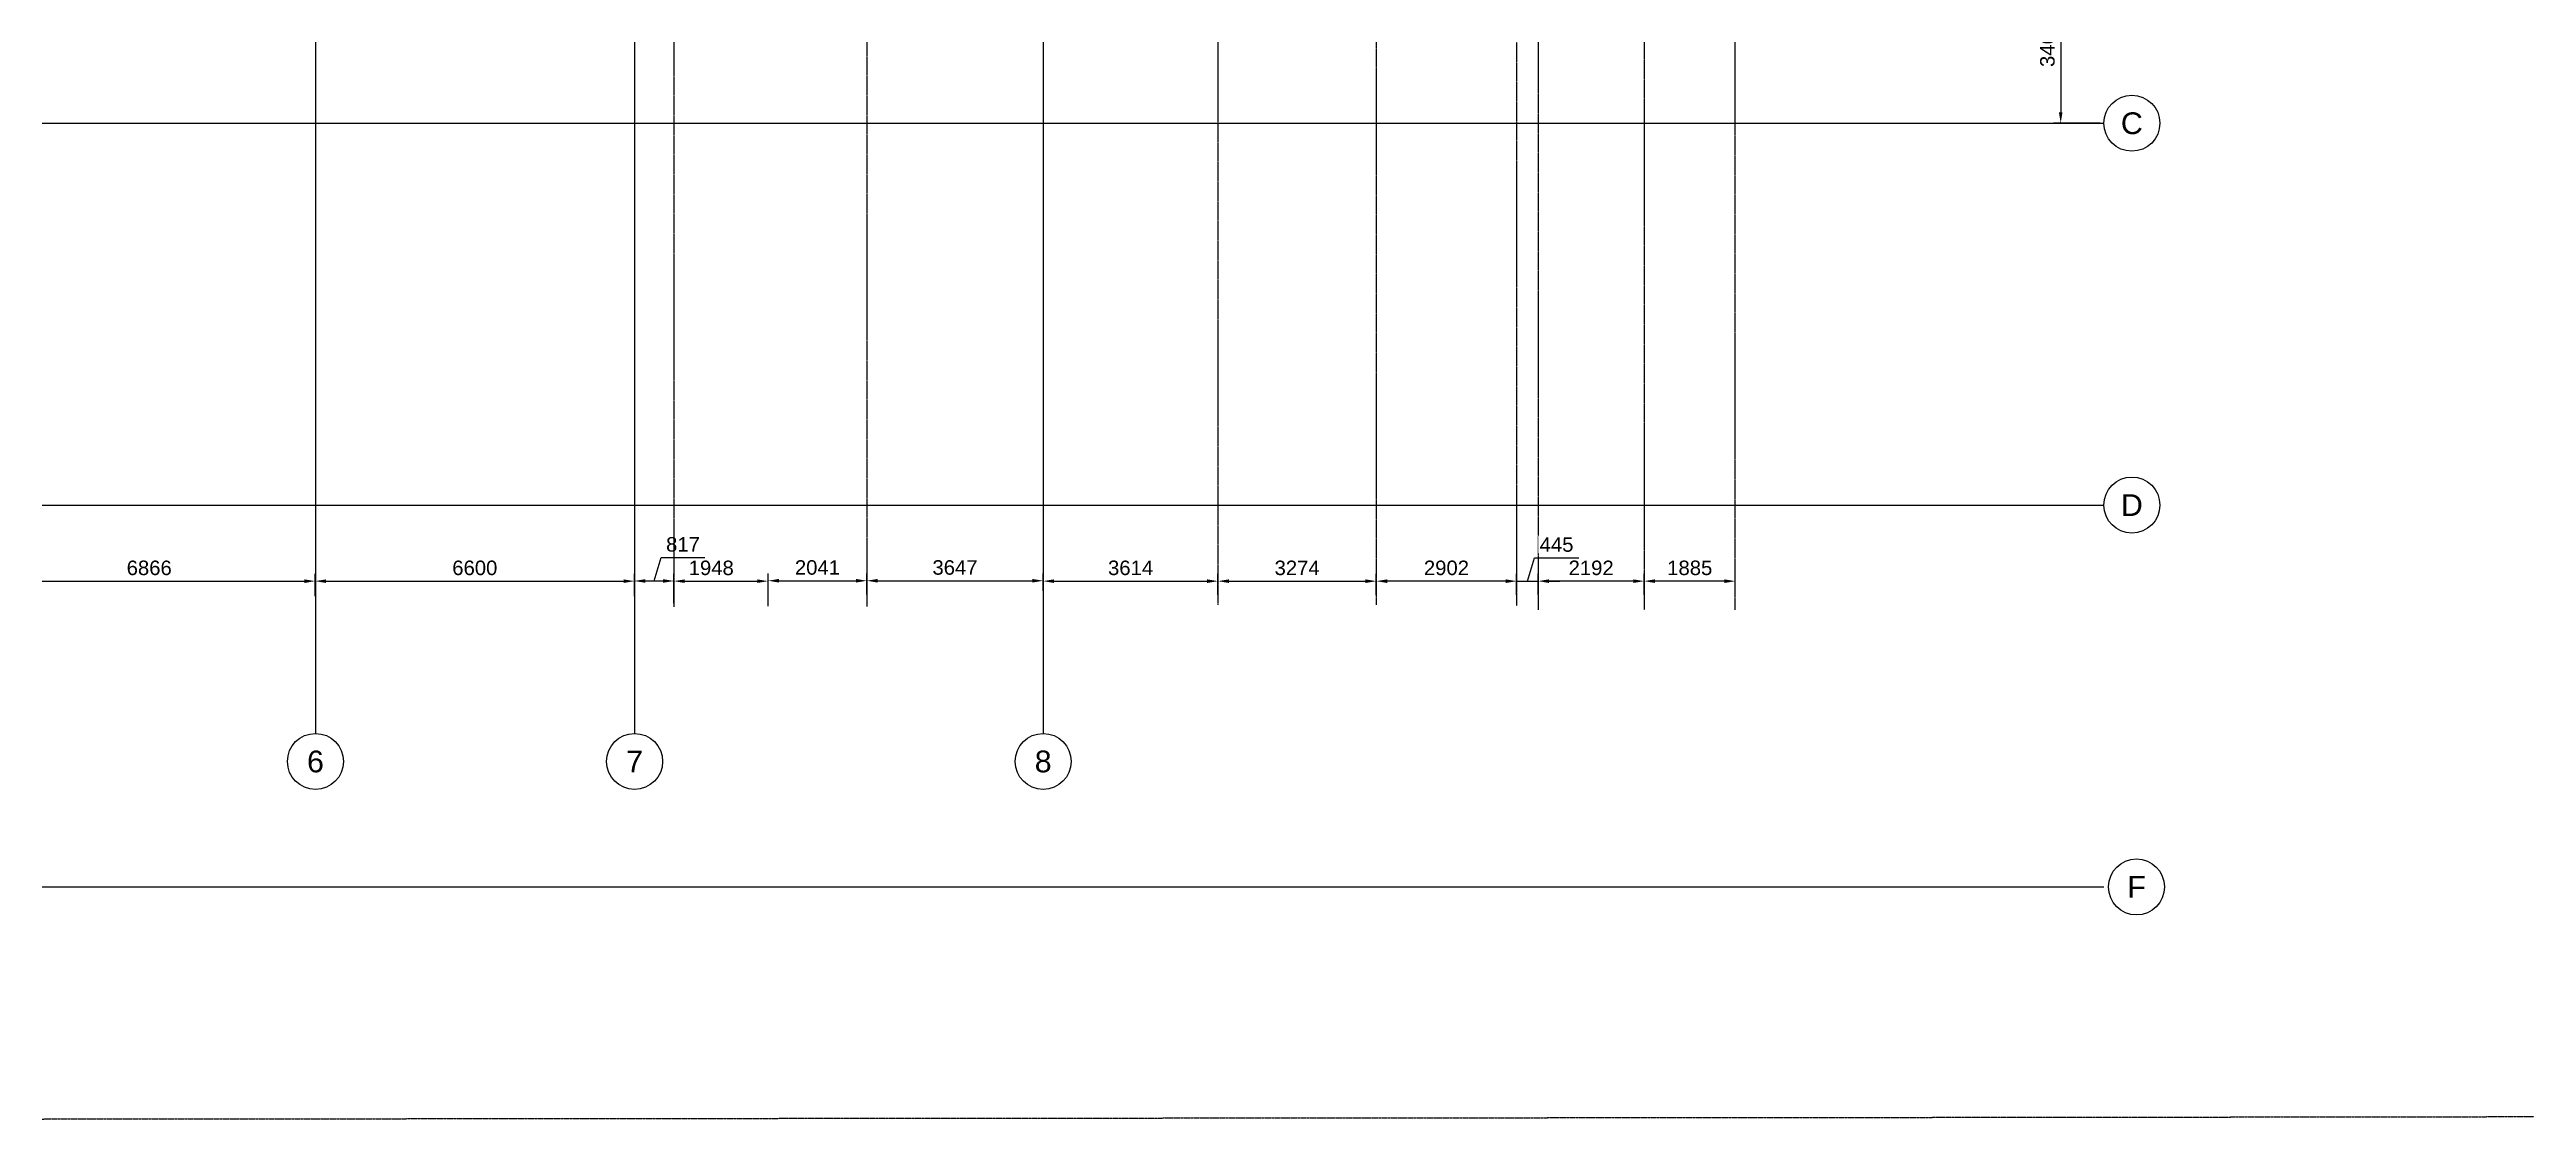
# Model space of a CAD drawing. Header units: millimetres. Extents: x 59135 to 3708801, y -250967 to 196121.
# Drawn here: x 3323631 to 3374850, y -58131 to -35974 of the extents above; entities that cross this region are included whole.
import ezdxf
from ezdxf.enums import TextEntityAlignment as Align

# ---------------------------------------------------------------- set-up
doc = ezdxf.new("R2010")
doc.units = ezdxf.units.MM
doc.header["$LTSCALE"] = 5
doc.header["$PDMODE"] = 3
for name, pattern in [('CENTER2', [1.125, 0.75, -0.125, 0.125, -0.125]), ('DASHDOT', [1, 0.5, -0.25, 0, -0.25]), ('HIDDEN', [0.375, 0.25, -0.125]), ('PHANTOM2', [1.25, 0.625, -0.125, 0.125, -0.125, 0.125, -0.125])]:
    doc.linetypes.add(name, pattern=pattern)
doc.layers.get('Defpoints').update_dxf_attribs({"color": 251})
doc.layers.add('A-LINDERO', color=250, linetype='Continuous', plot=False)
for name, color, linetype in [('EE-5', 7, 'Continuous'), ('EE-COTAS', 1, 'Continuous'), ('EE-EJES', 8, 'DASHDOT'), ('EE-OCULTAS', 252, 'HIDDEN'), ('EE-TEXTO 1', 4, 'Continuous')]:
    doc.layers.add(name, color=color, linetype=linetype)
doc.styles.add('ARIAL EE', font='arial.ttf')
doc.dimstyles.new('EE 1_STANDAR', dxfattribs={"dimtxt": 2, "dimasz": 1.5, "dimexe": 1, "dimexo": 0.5, "dimgap": 0.8, "dimtad": 1, "dimdec": 0, "dimdsep": 46, "dimtxsty": 'ARIAL EE', "dimcen": 0.09, "dimclrd": 256, "dimclre": 256, "dimclrt": 2, "dimadec": 0, "dimazin": 0, "dimtfac": 1, "dimtdec": 0, "dimtofl": 0, "dimtmove": 1, "dimatfit": 2, "dimfxl": 1, "dimtolj": 1, "dimlwd": -1, "dimlwe": -1, "dimarcsym": 1})

# ---------------------------------------------------------------- blocks, each defined once
blk = doc.blocks.new('ITEM_1')
at = {"layer": 'EE-5'}
blk.add_circle((0, 0), 3.86, dxfattribs=at)
at = {"layer": 'EE-TEXTO 1', "style": 'ARIAL EE', "flags": 4}
blk.add_attdef('EJE', text='', height=3, dxfattribs=at).set_placement((0, 0), align=Align.MIDDLE_CENTER)
blk = doc.blocks.new('EJES ARQUITECTONICOS(10-12-2012)')
at = {"layer": 'EE-EJES', "linetype": 'CENTER2', "ltscale": 2.5}
for p, q in [((39911, 59255), (39911, -10556)), ((46511, 59255), (46511, -10556)), ((54959, 59255), (54959, -10556)), ((-11196, 2070), (76893, 2070)), ((-11196, -5830), (76893, -5830)), ((-11196, -13730), (76893, -13730))]:
    blk.add_line(p, q, dxfattribs=at)
at = {"layer": 'EE-COTAS'}
ref = blk.add_blockref('ITEM_1', (77472, 2070), dxfattribs=dict(at, xscale=150, yscale=150, zscale=150, rotation=180))
ref.add_attrib('EJE', 'C', dxfattribs={"layer": 'EE-TEXTO 1', "height": 450, "style": 'ARIAL EE', "flags": 4}).set_placement((77471, 2070), align=Align.MIDDLE_CENTER)
ref = blk.add_blockref('ITEM_1', (77472, -5830), dxfattribs=dict(at, xscale=150, yscale=150, zscale=150, rotation=180))
ref.add_attrib('EJE', 'D', dxfattribs={"layer": 'EE-TEXTO 1', "height": 450, "style": 'ARIAL EE', "flags": 4}).set_placement((77471, -5830), align=Align.MIDDLE_CENTER)
ref = blk.add_blockref('ITEM_1', (39911, -11134), dxfattribs=dict(at, xscale=150, yscale=150, zscale=150, rotation=180))
ref.add_attrib('EJE', '6', dxfattribs={"layer": 'EE-TEXTO 1', "height": 450, "style": 'ARIAL EE', "flags": 4}).set_placement((39911, -11134), align=Align.MIDDLE_CENTER)
ref = blk.add_blockref('ITEM_1', (46511, -11134), dxfattribs=dict(at, xscale=150, yscale=150, zscale=150, rotation=180))
ref.add_attrib('EJE', '7', dxfattribs={"layer": 'EE-TEXTO 1', "height": 450, "style": 'ARIAL EE', "flags": 4}).set_placement((46511, -11134), align=Align.MIDDLE_CENTER)
ref = blk.add_blockref('ITEM_1', (54959, -11134), dxfattribs=dict(at, xscale=150, yscale=150, zscale=150, rotation=180))
ref.add_attrib('EJE', '8', dxfattribs={"layer": 'EE-TEXTO 1', "height": 450, "style": 'ARIAL EE', "flags": 4}).set_placement((54959, -11134), align=Align.MIDDLE_CENTER)
ref = blk.add_blockref('ITEM_1', (77568, -13730), dxfattribs=dict(at, xscale=150, yscale=150, zscale=150, rotation=180))
ref.add_attrib('EJE', 'F', dxfattribs={"layer": 'EE-TEXTO 1', "height": 450, "style": 'ARIAL EE', "flags": 4}).set_placement((77568, -13730), align=Align.MIDDLE_CENTER)
blk = doc.blocks.new('*D896')
at = {"layer": 'Defpoints', "color": 0, "transparency": 16777216}
for p in [(3329125, -46973), (3322260, -47334), (3329125, -47360)]:
    blk.add_point(p, dxfattribs=at)
at = {"layer": 'EE-COTAS', "transparency": 16777216}
for p, q in [((3322260, -47259), (3322260, -46823)), ((3322485, -46973), (3328900, -46973)), ((3329125, -47285), (3329125, -46823))]:
    blk.add_line(p, q, dxfattribs=at)
for points in [[(3322485, -46936), (3322485, -47011), (3322260, -46973)], [(3328900, -46936), (3328900, -47011), (3329125, -46973)]]:
    blk.add_solid(points, dxfattribs=at)
at = {"layer": 'EE-COTAS', "color": 2, "transparency": 16777216, "insert": (3325692, -46700), "char_height": 300, "attachment_point": 5, "style": 'ARIAL EE', "bg_fill": 3, "box_fill_scale": 1.1, "bg_fill_color": 256, "bg_fill_true_color": 13158600, "bg_fill_transparency": 0}
blk.add_mtext('\\A1;6866', dxfattribs=at)
blk = doc.blocks.new('*D897')
at = {"layer": 'Defpoints', "color": 0, "transparency": 16777216}
for p in [(3335725, -46973), (3329125, -47360), (3335725, -47360)]:
    blk.add_point(p, dxfattribs=at)
at = {"layer": 'EE-COTAS', "transparency": 16777216}
for p, q in [((3329125, -47285), (3329125, -46823)), ((3329350, -46973), (3335500, -46973)), ((3335725, -47285), (3335725, -46823))]:
    blk.add_line(p, q, dxfattribs=at)
for points in [[(3329350, -46936), (3329350, -47011), (3329125, -46973)], [(3335500, -46936), (3335500, -47011), (3335725, -46973)]]:
    blk.add_solid(points, dxfattribs=at)
at = {"layer": 'EE-COTAS', "color": 2, "transparency": 16777216, "insert": (3332425, -46700), "char_height": 300, "attachment_point": 5, "style": 'ARIAL EE', "bg_fill": 3, "box_fill_scale": 1.1, "bg_fill_color": 256, "bg_fill_true_color": 13158600, "bg_fill_transparency": 0}
blk.add_mtext('\\A1;6600', dxfattribs=at)
blk = doc.blocks.new('*D898')
at = {"layer": 'Defpoints', "color": 0, "transparency": 16777216}
for p in [(3347792, -46973), (3344178, -47248), (3347792, -47334)]:
    blk.add_point(p, dxfattribs=at)
at = {"layer": 'EE-COTAS', "transparency": 16777216}
for p, q in [((3344178, -47173), (3344178, -46823)), ((3344403, -46973), (3347567, -46973)), ((3347792, -47259), (3347792, -46823))]:
    blk.add_line(p, q, dxfattribs=at)
for points in [[(3344403, -46936), (3344403, -47011), (3344178, -46973)], [(3347567, -46936), (3347567, -47011), (3347792, -46973)]]:
    blk.add_solid(points, dxfattribs=at)
at = {"layer": 'EE-COTAS', "color": 2, "transparency": 16777216, "insert": (3345985, -46700), "char_height": 300, "attachment_point": 5, "style": 'ARIAL EE', "bg_fill": 3, "box_fill_scale": 1.1, "bg_fill_color": 256, "bg_fill_true_color": 13158600, "bg_fill_transparency": 0}
blk.add_mtext('\\A1;3614', dxfattribs=at)
blk = doc.blocks.new('*D899')
at = {"layer": 'Defpoints', "color": 0, "transparency": 16777216}
for p in [(3351066, -46973), (3347792, -47334), (3351066, -47334)]:
    blk.add_point(p, dxfattribs=at)
at = {"layer": 'EE-COTAS', "transparency": 16777216}
for p, q in [((3347792, -47259), (3347792, -46823)), ((3348017, -46973), (3350841, -46973)), ((3351066, -47259), (3351066, -46823))]:
    blk.add_line(p, q, dxfattribs=at)
for points in [[(3348017, -46936), (3348017, -47011), (3347792, -46973)], [(3350841, -46936), (3350841, -47011), (3351066, -46973)]]:
    blk.add_solid(points, dxfattribs=at)
at = {"layer": 'EE-COTAS', "color": 2, "transparency": 16777216, "insert": (3349429, -46700), "char_height": 300, "attachment_point": 5, "style": 'ARIAL EE', "bg_fill": 3, "box_fill_scale": 1.1, "bg_fill_color": 256, "bg_fill_true_color": 13158600, "bg_fill_transparency": 0}
blk.add_mtext('\\A1;3274', dxfattribs=at)
blk = doc.blocks.new('*D900')
at = {"layer": 'Defpoints', "color": 0, "transparency": 16777216}
for p in [(3354413, -46973), (3353968, -47334), (3354413, -47334)]:
    blk.add_point(p, dxfattribs=at)
at = {"layer": 'EE-COTAS', "transparency": 16777216}
for p, q in [((3354191, -46973), (3354335, -46491)), ((3354335, -46491), (3355252, -46491)), ((3353743, -46973), (3353518, -46973)), ((3353968, -47259), (3353968, -46823)), ((3353968, -46973), (3354413, -46973)), ((3354413, -47259), (3354413, -46823)), ((3354638, -46973), (3354863, -46973))]:
    blk.add_line(p, q, dxfattribs=at)
for points in [[(3353743, -46936), (3353743, -47011), (3353968, -46973)], [(3354638, -46936), (3354638, -47011), (3354413, -46973)]]:
    blk.add_solid(points, dxfattribs=at)
at = {"layer": 'EE-COTAS', "color": 2, "transparency": 16777216, "insert": (3354794, -46218), "char_height": 300, "attachment_point": 5, "style": 'ARIAL EE', "bg_fill": 3, "box_fill_scale": 1.1, "bg_fill_color": 256, "bg_fill_true_color": 13158600, "bg_fill_transparency": 0}
blk.add_mtext('\\A1;445', dxfattribs=at)
blk = doc.blocks.new('*D901')
at = {"layer": 'Defpoints', "color": 0, "transparency": 16777216}
for p in [(3354413, -46973), (3354413, -47334), (3356605, -47334)]:
    blk.add_point(p, dxfattribs=at)
at = {"layer": 'EE-COTAS', "transparency": 16777216}
for p, q in [((3354413, -47259), (3354413, -46823)), ((3356380, -46973), (3354638, -46973)), ((3356605, -47259), (3356605, -46823))]:
    blk.add_line(p, q, dxfattribs=at)
for points in [[(3354638, -46936), (3354638, -47011), (3354413, -46973)], [(3356380, -46936), (3356380, -47011), (3356605, -46973)]]:
    blk.add_solid(points, dxfattribs=at)
at = {"layer": 'EE-COTAS', "color": 2, "transparency": 16777216, "insert": (3355509, -46700), "char_height": 300, "attachment_point": 5, "style": 'ARIAL EE', "bg_fill": 3, "box_fill_scale": 1.1, "bg_fill_color": 256, "bg_fill_true_color": 13158600, "bg_fill_transparency": 0}
blk.add_mtext('\\A1;2192', dxfattribs=at)
blk = doc.blocks.new('*D911')
at = {"layer": 'Defpoints', "color": 0, "transparency": 16777216}
for p in [(3365957, -34030), (3365218, -37499), (3366107, -37499)]:
    blk.add_point(p, dxfattribs=at)
at = {"layer": 'EE-COTAS', "transparency": 16777216}
for p, q in [((3365882, -34030), (3365068, -34030)), ((3365218, -34255), (3365218, -37274)), ((3366032, -37499), (3365068, -37499))]:
    blk.add_line(p, q, dxfattribs=at)
for points in [[(3365181, -34255), (3365256, -34255), (3365218, -34030)], [(3365181, -37274), (3365256, -37274), (3365218, -37499)]]:
    blk.add_solid(points, dxfattribs=at)
at = {"layer": 'EE-COTAS', "color": 2, "transparency": 16777216, "insert": (3364945, -35870), "char_height": 300, "attachment_point": 5, "rotation": 90, "style": 'ARIAL EE', "bg_fill": 3, "box_fill_scale": 1.1, "bg_fill_color": 256, "bg_fill_true_color": 13158600, "bg_fill_transparency": 0}
blk.add_mtext('\\A1;3469', dxfattribs=at)
blk = doc.blocks.new('*D930')
at = {"layer": 'Defpoints', "color": 0, "transparency": 16777216}
for p in [(3336542, -46970), (3335725, -47356), (3336542, -47432)]:
    blk.add_point(p, dxfattribs=at)
at = {"layer": 'EE-COTAS', "transparency": 16777216}
for p, q in [((3336133, -46970), (3336278, -46487)), ((3336278, -46487), (3337182, -46487)), ((3335725, -47281), (3335725, -46820)), ((3335950, -46970), (3336317, -46970)), ((3336542, -47357), (3336542, -46820))]:
    blk.add_line(p, q, dxfattribs=at)
for points in [[(3335950, -46932), (3335950, -47007), (3335725, -46970)], [(3336317, -46932), (3336317, -47007), (3336542, -46970)]]:
    blk.add_solid(points, dxfattribs=at)
at = {"layer": 'EE-COTAS', "color": 2, "transparency": 16777216, "insert": (3336730, -46214), "char_height": 300, "attachment_point": 5, "style": 'ARIAL EE', "bg_fill": 3, "box_fill_scale": 1.1, "bg_fill_color": 256, "bg_fill_true_color": 13158600, "bg_fill_transparency": 0}
blk.add_mtext('\\A1;817', dxfattribs=at)
blk = doc.blocks.new('*D931')
at = {"layer": 'Defpoints', "color": 0, "transparency": 16777216}
for p in [(3340531, -46965), (3338489, -47509), (3340531, -47325)]:
    blk.add_point(p, dxfattribs=at)
at = {"layer": 'EE-COTAS', "transparency": 16777216}
for p, q in [((3338489, -47434), (3338489, -46815)), ((3338714, -46965), (3340306, -46965)), ((3340531, -47250), (3340531, -46815))]:
    blk.add_line(p, q, dxfattribs=at)
for points in [[(3338714, -46927), (3338714, -47002), (3338489, -46965)], [(3340306, -46927), (3340306, -47002), (3340531, -46965)]]:
    blk.add_solid(points, dxfattribs=at)
at = {"layer": 'EE-COTAS', "color": 2, "transparency": 16777216, "insert": (3339510, -46692), "char_height": 300, "attachment_point": 5, "style": 'ARIAL EE', "bg_fill": 3, "box_fill_scale": 1.1, "bg_fill_color": 256, "bg_fill_true_color": 13158600, "bg_fill_transparency": 0}
blk.add_mtext('\\A1;2041', dxfattribs=at)
blk = doc.blocks.new('*D932')
at = {"layer": 'Defpoints', "color": 0, "transparency": 16777216}
for p in [(3344178, -46965), (3340531, -47325), (3344178, -47190)]:
    blk.add_point(p, dxfattribs=at)
at = {"layer": 'EE-COTAS', "transparency": 16777216}
for p, q in [((3340531, -47250), (3340531, -46815)), ((3340756, -46965), (3343953, -46965)), ((3344178, -47115), (3344178, -46815))]:
    blk.add_line(p, q, dxfattribs=at)
for points in [[(3340756, -46927), (3340756, -47002), (3340531, -46965)], [(3343953, -46927), (3343953, -47002), (3344178, -46965)]]:
    blk.add_solid(points, dxfattribs=at)
at = {"layer": 'EE-COTAS', "color": 2, "transparency": 16777216, "insert": (3342354, -46692), "char_height": 300, "attachment_point": 5, "style": 'ARIAL EE', "bg_fill": 3, "box_fill_scale": 1.1, "bg_fill_color": 256, "bg_fill_true_color": 13158600, "bg_fill_transparency": 0}
blk.add_mtext('\\A1;3647', dxfattribs=at)
blk = doc.blocks.new('*D933')
at = {"layer": 'Defpoints', "color": 0, "transparency": 16777216}
for p in [(3338489, -46973), (3336542, -47507), (3338489, -47566)]:
    blk.add_point(p, dxfattribs=at)
at = {"layer": 'EE-COTAS', "transparency": 16777216}
for p, q in [((3336542, -47432), (3336542, -46823)), ((3336767, -46973), (3338264, -46973)), ((3338489, -47491), (3338489, -46823))]:
    blk.add_line(p, q, dxfattribs=at)
for points in [[(3336767, -46936), (3336767, -47011), (3336542, -46973)], [(3338264, -46936), (3338264, -47011), (3338489, -46973)]]:
    blk.add_solid(points, dxfattribs=at)
at = {"layer": 'EE-COTAS', "color": 2, "transparency": 16777216, "insert": (3337314, -46700), "char_height": 300, "attachment_point": 5, "style": 'ARIAL EE'}
blk.add_mtext('\\A1;1948', dxfattribs=at)
blk = doc.blocks.new('*D934')
at = {"layer": 'Defpoints', "color": 0, "transparency": 16777216}
for p in [(3356605, -46973), (3356605, -47334), (3358490, -47334)]:
    blk.add_point(p, dxfattribs=at)
at = {"layer": 'EE-COTAS', "transparency": 16777216}
for p, q in [((3356605, -47259), (3356605, -46823)), ((3358265, -46973), (3356830, -46973)), ((3358490, -47259), (3358490, -46823))]:
    blk.add_line(p, q, dxfattribs=at)
for points in [[(3356830, -46936), (3356830, -47011), (3356605, -46973)], [(3358265, -46936), (3358265, -47011), (3358490, -46973)]]:
    blk.add_solid(points, dxfattribs=at)
at = {"layer": 'EE-COTAS', "color": 2, "transparency": 16777216, "insert": (3357548, -46700), "char_height": 300, "attachment_point": 5, "style": 'ARIAL EE', "bg_fill": 3, "box_fill_scale": 1.1, "bg_fill_color": 256, "bg_fill_true_color": 13158600, "bg_fill_transparency": 0}
blk.add_mtext('\\A1;1885', dxfattribs=at)
blk = doc.blocks.new('*D935')
at = {"layer": 'Defpoints', "color": 0, "transparency": 16777216}
for p in [(3351066, -46973), (3351066, -47334), (3353968, -47334)]:
    blk.add_point(p, dxfattribs=at)
at = {"layer": 'EE-COTAS', "transparency": 16777216}
for p, q in [((3351066, -47259), (3351066, -46823)), ((3353743, -46973), (3351291, -46973)), ((3353968, -47259), (3353968, -46823))]:
    blk.add_line(p, q, dxfattribs=at)
for points in [[(3351291, -46936), (3351291, -47011), (3351066, -46973)], [(3353743, -46936), (3353743, -47011), (3353968, -46973)]]:
    blk.add_solid(points, dxfattribs=at)
at = {"layer": 'EE-COTAS', "color": 2, "transparency": 16777216, "insert": (3352517, -46700), "char_height": 300, "attachment_point": 5, "style": 'ARIAL EE', "bg_fill": 3, "box_fill_scale": 1.1, "bg_fill_color": 256, "bg_fill_true_color": 13158600, "bg_fill_transparency": 0}
blk.add_mtext('\\A1;2902', dxfattribs=at)

msp = doc.modelspace()

# ---------------------------------------------------------------- linework, layer by layer
at = {"layer": 'A-LINDERO', "linetype": 'PHANTOM2', "ltscale": 2}
msp.add_lwpolyline([(3290186.5, -58131.3), (3335189, -58089.8), (3365185.4, -58063.8), (3395173.6, -58024.7)], dxfattribs=at)
at = {"layer": 'EE-OCULTAS'}
for p, q in [((3340530.8, -22865.4), (3340530.8, -47499)), ((3354413.2, -23635.3), (3354413.2, -47566.1)), ((3356605.5, -26230.6), (3356605.5, -47566.1)), ((3358490.3, -47566.1), (3358490.3, -27549.9)), ((3347792.3, -32536.5), (3347792.3, -47462.9))]:
    msp.add_line(p, q, dxfattribs=at)

# ---------------------------------------------------------------- block references
at = {"layer": 'EE-EJES'}
msp.add_blockref('EJES ARQUITECTONICOS(10-12-2012)', (3289218.6, -39569.3), dxfattribs=at)

# ---------------------------------------------------------------- next in the draw order: dimensions: what is measured, and where the dimension line sits
at = {"layer": 'EE-COTAS'}
dim = msp.add_linear_dim(base=(3365218.0517, -37499.0223), p1=(3365956.8633, -34030.4516), p2=(3366106.8633, -37499.0223), angle=90, dimstyle='EE 1_STANDAR', override={"dimfxl": 0.0015, "dimtfill": 1}, dxfattribs=at)
dim.commit()
dim.dimension.update_dxf_attribs({"geometry": '*D911', "text_midpoint": (3365218.0517, -35870.407), "dimtype": 160})
for base, p1, p2, picture, middle in [((3354413.2, -46973.3), (3353967.9, -47333.9), (3354413.2, -47333.9), '*D900', (3354455.3, -46218.1)), ((3329125.1, -46973.3), (3322259.5, -47333.9), (3329125.1, -47359.8), '*D896', (3325692.3, -46700.1)), ((3340530.8, -46964.8), (3338489.4, -47508.9), (3340530.8, -47325.4), '*D931', (3339510.1, -46691.6)), ((3347792.3, -46973.3), (3344178, -47247.5), (3347792.3, -47333.9), '*D898', (3345985.2, -46700))]:
    dim = msp.add_linear_dim(base=base, p1=p1, p2=p2, dimstyle='EE 1_STANDAR', override={"dimfxl": 0.0015, "dimtfill": 1}, dxfattribs=at)
    dim.commit()
    dim.dimension.update_dxf_attribs({"geometry": picture, "text_midpoint": middle})

# ---------------------------------------------------------------- next in the draw order: linework, layer by layer
at = {"layer": 'EE-OCULTAS'}
msp.add_line((3353967.9, -32621.4), (3353967.9, -47483.4), dxfattribs=at)

# ---------------------------------------------------------------- next in the draw order: dimensions: what is measured, and where the dimension line sits
at = {"layer": 'EE-COTAS'}
for base, p1, p2, picture, middle in [((3335725.1, -46973.3), (3329125.1, -47359.8), (3335725.1, -47359.8), '*D897', (3332425.1, -46700.1)), ((3344178, -46964.8), (3340530.8, -47325.4), (3344178, -47190.3), '*D932', (3342354.4, -46691.5)), ((3351066.1, -46973.3), (3347792.3, -47333.9), (3351066.1, -47333.9), '*D899', (3349429.2, -46700))]:
    dim = msp.add_linear_dim(base=base, p1=p1, p2=p2, dimstyle='EE 1_STANDAR', override={"dimfxl": 0.0015, "dimtfill": 1}, dxfattribs=at)
    dim.commit()
    dim.dimension.update_dxf_attribs({"geometry": picture, "text_midpoint": middle})
dim = msp.add_linear_dim(base=(3354413.2, -46973.3), p1=(3356605.5, -47333.9), p2=(3354413.2, -47333.9), angle=180, dimstyle='EE 1_STANDAR', override={"dimfxl": 0.0015, "dimtfill": 1}, dxfattribs=at)
dim.commit()
dim.dimension.update_dxf_attribs({"geometry": '*D901', "text_midpoint": (3355509.3, -46700.1)})

# ---------------------------------------------------------------- next in the draw order: linework, layer by layer
at = {"layer": 'EE-OCULTAS'}
msp.add_line((3351066.1, -34030.5), (3351066.1, -47462.9), dxfattribs=at)

# ---------------------------------------------------------------- next in the draw order: dimensions: what is measured, and where the dimension line sits
at = {"layer": 'EE-COTAS'}
dim = msp.add_linear_dim(base=(3336541.7, -46970), p1=(3335725.1, -47356.5), p2=(3336541.7, -47432.5), dimstyle='EE 1_STANDAR', override={"dimfxl": 0.0015, "dimtfill": 1}, dxfattribs=at)
dim.commit()
dim.dimension.update_dxf_attribs({"geometry": '*D930', "text_midpoint": (3336398.3, -46213.6)})
dim = msp.add_linear_dim(base=(3356605.5, -46973.3), p1=(3358490.3, -47333.9), p2=(3356605.5, -47333.9), angle=180, dimstyle='EE 1_STANDAR', override={"dimfxl": 0.0015, "dimtfill": 1}, dxfattribs=at)
dim.commit()
dim.dimension.update_dxf_attribs({"geometry": '*D934', "text_midpoint": (3357547.9, -46700.1)})

# ---------------------------------------------------------------- next in the draw order: linework, layer by layer
at = {"layer": 'EE-OCULTAS'}
msp.add_line((3336541.7, -19009.8), (3336541.7, -47507.5), dxfattribs=at)

# ---------------------------------------------------------------- next in the draw order: dimensions: what is measured, and where the dimension line sits
at = {"layer": 'EE-COTAS'}
dim = msp.add_linear_dim(base=(3338489.4, -46973.3), p1=(3336541.7, -47507.5), p2=(3338489.4, -47566.1), dimstyle='EE 1_STANDAR', dxfattribs=at)
dim.commit()
dim.dimension.update_dxf_attribs({"geometry": '*D933', "text_midpoint": (3337313.6, -46973.3), "dimtype": 160})
dim = msp.add_linear_dim(base=(3351066.1, -46973.3), p1=(3353967.9, -47333.9), p2=(3351066.1, -47333.9), angle=180, dimstyle='EE 1_STANDAR', override={"dimfxl": 0.0015, "dimtfill": 1}, dxfattribs=at)
dim.commit()
dim.dimension.update_dxf_attribs({"geometry": '*D935', "text_midpoint": (3352517, -46700.1)})

doc.saveas('drawing.dxf')
